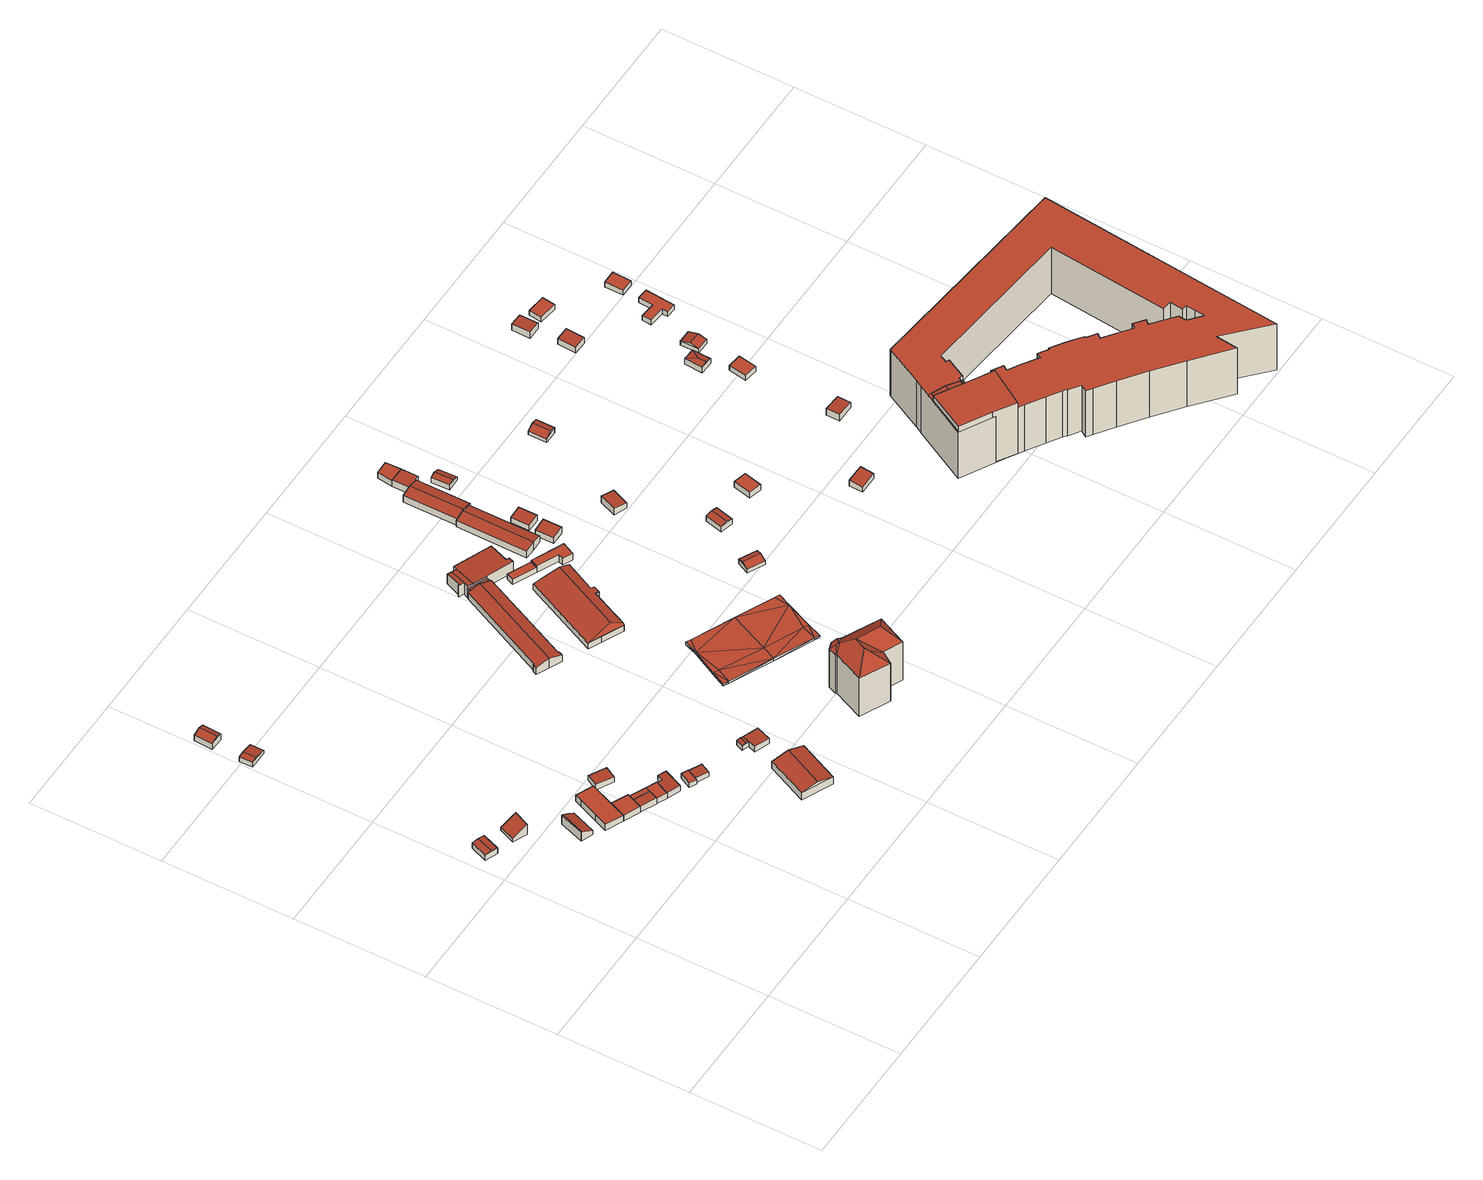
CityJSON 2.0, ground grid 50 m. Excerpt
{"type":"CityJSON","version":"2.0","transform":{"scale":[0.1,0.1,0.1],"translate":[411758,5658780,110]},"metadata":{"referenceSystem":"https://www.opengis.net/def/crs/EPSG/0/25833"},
"CityObjects":{
"building1":{"type":"Building","attributes":{"Dachtyp_tdc":"tdcGableRoof","Gemeindeschluessel":14612000,"Dachneigung":11.13,"QualitaetDacherkennung":81,"Geometrietyp2DReferenz":"3000","measuredHeight":2.91,"function":"31001_9998","roofType":"3100"},"geometry":[{"type":"Solid","lod":"2","boundaries":[[[[0,1,2,3]],[[1,4,5,2]],[[4,6,7,5]],[[6,0,3,7]],[[4,1,8]],[[0,6,9]],[[1,0,9,8]],[[6,4,8,9]],[[3,2,5,7]]]],"semantics":{"surfaces":[{"type":"WallSurface"},{"type":"RoofSurface"},{"type":"GroundSurface"}],"values":[[0,0,0,0,0,0,1,1,2]]}}]},
"building2":{"type":"Building","attributes":{"Dachtyp_tdc":"tdcPolyFlatRoof","Gemeindeschluessel":14612000,"Dachneigung":29.81,"QualitaetDacherkennung":40,"Geometrietyp2DReferenz":"3000","measuredHeight":4.75,"function":"31001_9998","roofType":"2100"},"geometry":[{"type":"Solid","lod":"2","boundaries":[[[[10,11,12,13]],[[11,14,15,12]],[[14,16,17,15]],[[16,10,13,17]],[[16,14,11,10]],[[13,12,15,17]]]],"semantics":{"surfaces":[{"type":"WallSurface"},{"type":"RoofSurface"},{"type":"GroundSurface"}],"values":[[0,0,0,0,1,2]]}}]},
"building3":{"type":"Building","attributes":{"Dachtyp_tdc":"tdcGableRoof","Gemeindeschluessel":14612000,"Dachneigung":26.58,"QualitaetDacherkennung":16,"Geometrietyp2DReferenz":"3000","measuredHeight":4.25,"function":"31001_9998","roofType":"3100"},"geometry":[{"type":"Solid","lod":"2","boundaries":[[[[18,19,20,21]],[[19,22,23,20]],[[22,24,25,23]],[[24,26,27,25]],[[26,28,29,27]],[[28,30,31,29]],[[30,18,21,31]],[[26,24,22,19]],[[19,18,30,28,26]],[[21,20,23,25,27,29,31]]]],"semantics":{"surfaces":[{"type":"WallSurface"},{"type":"RoofSurface"},{"type":"GroundSurface"}],"values":[[0,0,0,0,0,0,0,1,1,2]]}}]},
"building4":{"type":"Building","attributes":{"Dachtyp_tdc":"tdcGableRoof","Gemeindeschluessel":14612000,"Dachneigung":11.7,"QualitaetDacherkennung":72,"Geometrietyp2DReferenz":"3000","measuredHeight":2.68,"function":"31001_9998","roofType":"3100"},"geometry":[{"type":"Solid","lod":"2","boundaries":[[[[32,33,34,35]],[[33,36,37,34]],[[36,38,39,37]],[[38,32,35,39]],[[36,33,40]],[[32,38,41]],[[33,32,41,40]],[[38,36,40,41]],[[35,34,37,39]]]],"semantics":{"surfaces":[{"type":"WallSurface"},{"type":"RoofSurface"},{"type":"GroundSurface"}],"values":[[0,0,0,0,0,0,1,1,2]]}}]},
"building5":{"type":"Building","attributes":{"Dachtyp_tdc":"tdcGableRoof","Gemeindeschluessel":14612000,"Dachneigung":21.72,"QualitaetDacherkennung":87,"Geometrietyp2DReferenz":"3000","measuredHeight":3.6,"function":"31001_9998","roofType":"3100"},"geometry":[{"type":"Solid","lod":"2","boundaries":[[[[42,43,44,45]],[[43,46,47,44]],[[46,48,49,47]],[[48,42,45,49]],[[46,43,50]],[[42,48,51]],[[43,42,51,50]],[[48,46,50,51]],[[45,44,47,49]]]],"semantics":{"surfaces":[{"type":"WallSurface"},{"type":"RoofSurface"},{"type":"GroundSurface"}],"values":[[0,0,0,0,0,0,1,1,2]]}}]},
"building6":{"type":"Building","attributes":{"Dachtyp_tdc":"tdcPolyFlatRoof","Gemeindeschluessel":14612000,"Dachneigung":0,"QualitaetDacherkennung":56,"Geometrietyp2DReferenz":"3000","measuredHeight":2.7,"function":"31001_9998","roofType":"1000"},"geometry":[{"type":"Solid","lod":"2","boundaries":[[[[52,53,54,55]],[[53,56,57,54]],[[56,58,59,57]],[[58,60,61,59]],[[60,62,63,61]],[[62,64,65,63]],[[64,52,55,65]],[[64,62,60,58,56,53,52]],[[55,54,57,59,61,63,65]]]],"semantics":{"surfaces":[{"type":"WallSurface"},{"type":"RoofSurface"},{"type":"GroundSurface"}],"values":[[0,0,0,0,0,0,0,1,2]]}}]},
"building7":{"type":"Building","attributes":{"Dachtyp_tdc":"tdcPolyFlatRoof","Gemeindeschluessel":14612000,"Dachneigung":0,"QualitaetDacherkennung":79,"Geometrietyp2DReferenz":"3000","measuredHeight":2.67,"function":"31001_9998","roofType":"1000"},"geometry":[{"type":"Solid","lod":"2","boundaries":[[[[66,67,68,69]],[[67,70,71,68]],[[70,72,73,71]],[[72,74,75,73]],[[74,76,77,75]],[[76,66,69,77]],[[76,74,72,70,67,66]],[[69,68,71,73,75,77]]]],"semantics":{"surfaces":[{"type":"WallSurface"},{"type":"RoofSurface"},{"type":"GroundSurface"}],"values":[[0,0,0,0,0,0,1,2]]}}]},
"building8":{"type":"Building","attributes":{"Dachtyp_tdc":"tdcPolyFlatRoof","Gemeindeschluessel":14612000,"Dachneigung":3.17,"QualitaetDacherkennung":75,"Geometrietyp2DReferenz":"3000","measuredHeight":2.69,"function":"31001_9998","roofType":"2100"},"geometry":[{"type":"Solid","lod":"2","boundaries":[[[[78,79,80,81]],[[79,82,83,80]],[[82,84,85,83]],[[84,78,81,85]],[[84,82,79,78]],[[81,80,83,85]]]],"semantics":{"surfaces":[{"type":"WallSurface"},{"type":"RoofSurface"},{"type":"GroundSurface"}],"values":[[0,0,0,0,1,2]]}}]},
"building9":{"type":"Building","attributes":{"Dachtyp_tdc":"tdcPolyFlatRoof","Gemeindeschluessel":14612000,"Dachneigung":0,"QualitaetDacherkennung":67,"Geometrietyp2DReferenz":"3000","measuredHeight":2.36,"function":"31001_9998","roofType":"1000"},"geometry":[{"type":"Solid","lod":"2","boundaries":[[[[79,86,87,88]],[[86,89,90,87]],[[89,82,91,90]],[[82,79,88,91]],[[82,89,86,79]],[[88,87,90,91]]]],"semantics":{"surfaces":[{"type":"WallSurface"},{"type":"RoofSurface"},{"type":"GroundSurface"}],"values":[[0,0,0,0,1,2]]}}]},
"building10":{"type":"Building","attributes":{"Dachtyp_tdc":"tdcPolyFlatRoof","Gemeindeschluessel":14612000,"Dachneigung":0,"QualitaetDacherkennung":81,"Geometrietyp2DReferenz":"3000","measuredHeight":2.53,"function":"31001_9998","roofType":"1000"},"geometry":[{"type":"Solid","lod":"2","boundaries":[[[[92,93,91,94]],[[93,95,90,91]],[[95,96,97,90]],[[96,98,99,97]],[[98,92,94,99]],[[98,96,95,93,92]],[[94,91,90,97,99]]]],"semantics":{"surfaces":[{"type":"WallSurface"},{"type":"RoofSurface"},{"type":"GroundSurface"}],"values":[[0,0,0,0,0,1,2]]}}]},
"building11":{"type":"Building","attributes":{"Dachtyp_tdc":"tdcPolyFlatRoof","Gemeindeschluessel":14612000,"Dachneigung":3.41,"QualitaetDacherkennung":70,"Geometrietyp2DReferenz":"3000","measuredHeight":2.42,"function":"31001_9998","roofType":"2100"},"geometry":[{"type":"Solid","lod":"2","boundaries":[[[[100,101,102,103]],[[101,104,105,102]],[[104,106,107,105]],[[106,100,103,107]],[[106,104,101,100]],[[103,102,105,107]]]],"semantics":{"surfaces":[{"type":"WallSurface"},{"type":"RoofSurface"},{"type":"GroundSurface"}],"values":[[0,0,0,0,1,2]]}}]},
"building12":{"type":"Building","attributes":{"Dachtyp_tdc":"tdcPolyFlatRoof","Gemeindeschluessel":14612000,"Dachneigung":2.94,"QualitaetDacherkennung":78,"Geometrietyp2DReferenz":"3000","measuredHeight":2.57,"function":"31001_9998","roofType":"2100"},"geometry":[{"type":"Solid","lod":"2","boundaries":[[[[108,109,97,99]],[[109,110,111,97]],[[110,112,113,111]],[[112,114,115,113]],[[114,116,117,115]],[[116,108,99,117]],[[116,114,112,110,109,108]],[[99,97,111,113,115,117]]]],"semantics":{"surfaces":[{"type":"WallSurface"},{"type":"RoofSurface"},{"type":"GroundSurface"}],"values":[[0,0,0,0,0,0,1,2]]}}]},
"building13":{"type":"Building","attributes":{"Dachtyp_tdc":"tdcPolyFlatRoof","Gemeindeschluessel":14612000,"Dachneigung":0,"QualitaetDacherkennung":76,"Geometrietyp2DReferenz":"3000","measuredHeight":2.1,"function":"31001_9998","roofType":"1000"},"geometry":[{"type":"Solid","lod":"2","boundaries":[[[[118,119,120,121]],[[119,122,123,120]],[[122,124,125,123]],[[124,126,127,125]],[[126,118,121,127]],[[126,124,122,119,118]],[[121,120,123,125,127]]]],"semantics":{"surfaces":[{"type":"WallSurface"},{"type":"RoofSurface"},{"type":"GroundSurface"}],"values":[[0,0,0,0,0,1,2]]}}]},
"building14":{"type":"Building","attributes":{"Dachtyp_tdc":"tdcPolyFlatRoof","Gemeindeschluessel":14612000,"Dachneigung":2.93,"QualitaetDacherkennung":60,"Geometrietyp2DReferenz":"3000","measuredHeight":2.13,"function":"31001_9998","roofType":"2100"},"geometry":[{"type":"Solid","lod":"2","boundaries":[[[[128,129,130,131]],[[129,132,133,130]],[[132,134,135,133]],[[134,128,131,135]],[[134,132,129,128]],[[131,130,133,135]]]],"semantics":{"surfaces":[{"type":"WallSurface"},{"type":"RoofSurface"},{"type":"GroundSurface"}],"values":[[0,0,0,0,1,2]]}}]},
"building15":{"type":"Building","attributes":{"Dachtyp_tdc":"tdcGableRoof","Gemeindeschluessel":14612000,"Dachneigung":13.96,"QualitaetDacherkennung":91,"Geometrietyp2DReferenz":"3000","measuredHeight":4.85,"function":"31001_9998","roofType":"3100"},"geometry":[{"type":"Solid","lod":"2","boundaries":[[[[136,137,138,139]],[[137,140,141,138]],[[140,142,143,141]],[[142,136,139,143]],[[140,137,144]],[[136,142,145]],[[137,136,145,144]],[[142,140,144,145]],[[139,138,141,143]]]],"semantics":{"surfaces":[{"type":"WallSurface"},{"type":"RoofSurface"},{"type":"GroundSurface"}],"values":[[0,0,0,0,0,0,1,1,2]]}}]},
"building16":{"type":"Building","attributes":{"Dachtyp_tdc":"tdcGableRoof","Gemeindeschluessel":14612000,"Dachneigung":12.54,"QualitaetDacherkennung":70,"Geometrietyp2DReferenz":"3000","measuredHeight":2.41,"function":"31001_9998","roofType":"3100"},"geometry":[{"type":"Solid","lod":"2","boundaries":[[[[146,147,148,149]],[[147,150,151,148]],[[146,152,153]],[[150,147,154]],[[152,150,154,153]],[[147,146,153,154]],[[151,155,149,148]],[[150,152,155,151]],[[152,146,149,155]]]],"semantics":{"surfaces":[{"type":"WallSurface"},{"type":"RoofSurface"},{"type":"GroundSurface"}],"values":[[0,0,0,0,1,1,2,0,0]]}}]},
"building17":{"type":"Building","attributes":{"Dachtyp_tdc":"tdcPolyFlatRoof","Gemeindeschluessel":14612000,"Dachneigung":2.6,"QualitaetDacherkennung":79,"Geometrietyp2DReferenz":"3000","measuredHeight":2.58,"function":"31001_9998","roofType":"2100"},"geometry":[{"type":"Solid","lod":"2","boundaries":[[[[156,157,158,159]],[[157,160,161,158]],[[160,162,163,161]],[[162,164,165,163]],[[164,156,159,165]],[[164,162,160,157,156]],[[159,158,161,163,165]]]],"semantics":{"surfaces":[{"type":"WallSurface"},{"type":"RoofSurface"},{"type":"GroundSurface"}],"values":[[0,0,0,0,0,1,2]]}}]},
"building18":{"type":"Building","attributes":{"Dachtyp_tdc":"tdcGableRoof","Gemeindeschluessel":14612000,"Dachneigung":16.74,"QualitaetDacherkennung":92,"Geometrietyp2DReferenz":"3000","measuredHeight":4.66,"function":"31001_9998","roofType":"3100"},"geometry":[{"type":"Solid","lod":"2","boundaries":[[[[166,167,168,169,170,171,172,173,174,175,176,177]],[[178,179,180,181,182,183,184]],[[181,180,167,166]],[[180,179,168,167]],[[179,178,169,168]],[[178,185,170,169]],[[185,186,171,170]],[[186,187,172,171]],[[187,188,173,172]],[[188,189,174,173]],[[189,184,175,174]],[[184,183,176,175]],[[183,182,177,176]],[[182,181,166,177]],[[184,189,188,187,186,185,178]]]],"semantics":{"surfaces":[{"type":"GroundSurface"},{"type":"RoofSurface"},{"type":"WallSurface"}],"values":[[0,1,2,2,2,2,2,2,2,2,2,2,2,2,1]]}}]},
"building19":{"type":"Building","attributes":{"Dachtyp_tdc":"tdcFreeFormRoof","Gemeindeschluessel":14612000,"Dachneigung":36.07,"QualitaetDacherkennung":11,"Geometrietyp2DReferenz":"3000","measuredHeight":22.89,"function":"31001_9998","roofType":"5000"},"geometry":[{"type":"Solid","lod":"2","boundaries":[[[[190,191,192,193]],[[191,194,195,192]],[[194,196,197,195]],[[196,198,199,197]],[[198,200,201,199]],[[200,202,203,201]],[[202,204,205,203]],[[204,206,207,205]],[[206,208,209,207]],[[208,210,211,209]],[[210,212,213,211]],[[212,190,193,213]],[[214,212,210]],[[215,216,217,214,210,208]],[[218,215,208,206]],[[218,206,204]],[[219,220,216,215,218,204,202]],[[221,222,219,202,200]],[[221,200,198]],[[223,222,221,198,196]],[[223,196,194]],[[220,219,222,223,194,191]],[[217,216,220,191,190]],[[214,217,190,212]],[[193,192,195,197,199,201,203,205,207,209,211,213]]]],"semantics":{"surfaces":[{"type":"WallSurface"},{"type":"RoofSurface"},{"type":"GroundSurface"}],"values":[[0,0,0,0,0,0,0,0,0,0,0,0,1,1,1,1,1,1,1,1,1,1,1,1,2]]}}]},
"building20":{"type":"Building","attributes":{"Stand_DGM":"2016","Stand_Basis-DLM":"2021","Gemeindeschluessel":"14612000","ObjektHoehe":1,"Stand_Laserscan":"2016","BodenHoehe":113.02,"Stand_3D-Stadtmodell":"2023","Geometrietyp2DReferenz":3000,"AbsoluteHoehe":114.02,"measuredHeight":1,"function":"53001_1800","roofType":"9999"},"geometry":[{"type":"MultiSurface","lod":"2","boundaries":[[[224,225,226]],[[227,228,225]],[[225,224,229]],[[225,229,230]],[[225,230,227]],[[231,232,233]],[[229,234,231]],[[229,231,230]],[[230,231,233]],[[234,235,231]],[[236,237,226]],[[226,237,224]],[[237,238,224]],[[224,238,229]],[[238,239,234]],[[238,234,229]],[[239,240,235]],[[239,235,234]],[[230,241,242]],[[233,232,243]],[[233,243,241]],[[232,231,244]],[[232,244,243]],[[231,235,245]],[[231,245,244]],[[235,240,246]],[[235,246,245]],[[240,239,247]],[[240,247,246]],[[239,238,248]],[[239,248,247]],[[238,237,249]],[[238,249,248]],[[237,236,250]],[[237,250,249]],[[236,226,251]],[[236,251,250]],[[225,228,252]],[[226,225,253]],[[226,253,251]],[[225,252,253]],[[228,227,254]],[[228,254,252]],[[227,230,242]],[[227,242,254]],[[230,233,241]],[[251,253,255]],[[253,252,254]],[[256,255,253]],[[242,256,253]],[[254,242,253]],[[241,243,244]],[[244,257,256]],[[242,244,256]],[[241,244,242]],[[244,245,257]],[[251,249,250]],[[255,249,251]],[[255,248,249]],[[256,248,255]],[[257,247,248]],[[256,257,248]],[[245,246,247]],[[257,245,247]]],"semantics":{"surfaces":[{"type":"RoofSurface"},{"type":"WallSurface"},{"type":"GroundSurface"}],"values":[0,0,0,0,0,0,0,0,0,0,0,0,0,0,0,0,0,0,1,1,1,1,1,1,1,1,1,1,1,1,1,1,1,1,1,1,1,1,1,1,1,1,1,1,1,1,2,2,2,2,2,2,2,2,2,2,2,2,2,2,2,2,2,2]}}]},
"building21":{"type":"Building","attributes":{"Dachtyp_tdc":"tdcFreeFormRoof","Gemeindeschluessel":14612000,"Dachneigung":10.23,"QualitaetDacherkennung":74,"Geometrietyp2DReferenz":"3000","measuredHeight":4.58,"function":"31001_9998","roofType":"5000"},"geometry":[{"type":"Solid","lod":"2","boundaries":[[[[258,259,260,261]],[[259,262,263,260]],[[262,264,265,263]],[[264,266,267,265]],[[266,268,269,267]],[[268,270,271,269]],[[270,272,273,271]],[[272,274,275,273]],[[274,276,277,275]],[[276,278,279,277]],[[278,280,281,279]],[[280,258,261,281]],[[282,283,259,284,285]],[[286,287,283,282,288,289,290,291,292,293]],[[287,294,262,259,283]],[[262,294,264]],[[264,294,287,286,266]],[[266,286,293,268]],[[268,293,292,270]],[[270,292,291,272]],[[272,291,290,274]],[[276,289,288,278]],[[274,290,289,276]],[[278,288,282,285,280]],[[280,285,284,258]],[[258,284,259]],[[261,260,263,265,267,269,271,273,275,277,279,281]]]],"semantics":{"surfaces":[{"type":"WallSurface"},{"type":"RoofSurface"},{"type":"GroundSurface"}],"values":[[0,0,0,0,0,0,0,0,0,0,0,0,1,1,1,0,0,0,0,0,0,0,0,0,0,0,2]]}}]},
"building22":{"type":"Building","attributes":{"Gemeindeschluessel":14612000,"Geometrietyp2DReferenz":"3000","function":"31001_9998","roofType":"9999"},"children":["building22-1","building22-2","building22-3","building22-4"]},
"building22-1":{"type":"BuildingPart","attributes":{"Dachtyp_tdc":"tdcPolyFlatRoof","Dachneigung":5.22,"QualitaetDacherkennung":64,"Geometrietyp2DReferenz":"3000","measuredHeight":5.24,"roofType":"2100"},"parents":["building22"],"geometry":[{"type":"MultiSurface","lod":"2","boundaries":[[[295,296,297,298]],[[296,299,300,297]],[[299,301,302,300]],[[301,303,304,302]],[[303,305,306,304]],[[305,303,301,299,296,295,307]],[[298,297,300,302,304,306]]],"semantics":{"surfaces":[{"type":"WallSurface"},{"type":"RoofSurface"},{"type":"GroundSurface"}],"values":[0,0,0,0,0,1,2]}}]},
"building22-2":{"type":"BuildingPart","attributes":{"Dachtyp_tdc":"tdcPolyFlatRoof","Dachneigung":5.36,"QualitaetDacherkennung":61,"Geometrietyp2DReferenz":"3000","measuredHeight":5.42,"roofType":"2100"},"parents":["building22"],"geometry":[{"type":"MultiSurface","lod":"2","boundaries":[[[308,295,298,309,310]],[[305,311,312,306]],[[305,307,295,308,313,314,311]],[[312,315,309,298,306]]],"semantics":{"surfaces":[{"type":"WallSurface"},{"type":"RoofSurface"},{"type":"GroundSurface"}],"values":[0,0,1,2]}}]},
"building22-3":{"type":"BuildingPart","attributes":{"Dachtyp_tdc":"tdcPolyFlatRoof","Dachneigung":3.71,"QualitaetDacherkennung":67,"Geometrietyp2DReferenz":"3000","measuredHeight":5.21,"roofType":"2100"},"parents":["building22"],"geometry":[{"type":"MultiSurface","lod":"2","boundaries":[[[316,317,318,312,311]],[[317,319,320,318]],[[319,321,322,320]],[[321,323,324,322]],[[323,325,326,324]],[[325,327,328,329,326]],[[330,327,325,323,321,319,317,316,314]],[[312,318,320,322,324,326,329,315]]],"semantics":{"surfaces":[{"type":"WallSurface"},{"type":"RoofSurface"},{"type":"GroundSurface"}],"values":[0,0,0,0,0,0,1,2]}}]},
"building22-4":{"type":"BuildingPart","attributes":{"Dachtyp_tdc":"tdcPolyFlatRoof","Dachneigung":4.84,"QualitaetDacherkennung":53,"Geometrietyp2DReferenz":"3000","measuredHeight":4,"roofType":"2100"},"parents":["building22"],"geometry":[{"type":"MultiSurface","lod":"2","boundaries":[[[328,331,332,329]],[[331,333,334,332]],[[333,310,309,334]],[[310,333,331,328,335]],[[329,332,334,309,315]]],"semantics":{"surfaces":[{"type":"WallSurface"},{"type":"RoofSurface"},{"type":"GroundSurface"}],"values":[0,0,0,1,2]}}]},
"building23":{"type":"Building","attributes":{"Dachtyp_tdc":"tdcPolyFlatRoof","Gemeindeschluessel":14612000,"Dachneigung":0,"QualitaetDacherkennung":80,"Geometrietyp2DReferenz":"3000","measuredHeight":2.36,"function":"31001_9998","roofType":"1000"},"geometry":[{"type":"Solid","lod":"2","boundaries":[[[[336,337,338,339]],[[337,340,341,338]],[[340,342,343,341]],[[342,336,339,343]],[[342,340,337,336]],[[339,338,341,343]]]],"semantics":{"surfaces":[{"type":"WallSurface"},{"type":"RoofSurface"},{"type":"GroundSurface"}],"values":[[0,0,0,0,1,2]]}}]},
"building24":{"type":"Building","attributes":{"Dachtyp_tdc":"tdcPolyFlatRoof","Gemeindeschluessel":14612000,"Dachneigung":0,"QualitaetDacherkennung":56,"Geometrietyp2DReferenz":"3000","measuredHeight":3.06,"function":"31001_9998","roofType":"1000"},"geometry":[{"type":"Solid","lod":"2","boundaries":[[[[344,345,341,343]],[[345,346,347,341]],[[346,348,349,347]],[[348,350,351,349]],[[350,352,353,351]],[[352,344,343,353]],[[352,350,348,346,345,344]],[[343,341,347,349,351,353]]]],"semantics":{"surfaces":[{"type":"WallSurface"},{"type":"RoofSurface"},{"type":"GroundSurface"}],"values":[[0,0,0,0,0,0,1,2]]}}]},
"building25":{"type":"Building","attributes":{"Dachtyp_tdc":"tdcGableRoof","Gemeindeschluessel":14612000,"Dachneigung":11.29,"QualitaetDacherkennung":97,"Geometrietyp2DReferenz":"3000","measuredHeight":3.83,"function":"31001_9998","roofType":"3100"},"geometry":[{"type":"Solid","lod":"2","boundaries":[[[[354,355,356,357]],[[355,358,359,356]],[[358,360,361,359]],[[360,362,363,361]],[[362,364,365,363]],[[364,366,367,365]],[[366,354,357,367]],[[362,360,358,355]],[[355,354,366,364,362]],[[357,356,359,361,363,365,367]]]],"semantics":{"surfaces":[{"type":"WallSurface"},{"type":"RoofSurface"},{"type":"GroundSurface"}],"values":[[0,0,0,0,0,0,0,1,1,2]]}}]},
"building26":{"type":"Building","attributes":{"Dachtyp_tdc":"tdcPolyFlatRoof","Gemeindeschluessel":14612000,"Dachneigung":5.13,"QualitaetDacherkennung":86,"Geometrietyp2DReferenz":"3000","measuredHeight":3.06,"function":"31001_9998","roofType":"2100"},"geometry":[{"type":"Solid","lod":"2","boundaries":[[[[368,369,370,371]],[[369,372,373,370]],[[372,374,375,373]],[[374,368,371,375]],[[374,372,369,368]],[[371,370,373,375]]]],"semantics":{"surfaces":[{"type":"WallSurface"},{"type":"RoofSurface"},{"type":"GroundSurface"}],"values":[[0,0,0,0,1,2]]}}]},
"building27":{"type":"Building","attributes":{"Dachtyp_tdc":"tdcFreeFormRoof","Gemeindeschluessel":14612000,"Dachneigung":10.23,"QualitaetDacherkennung":96,"Geometrietyp2DReferenz":"3000","measuredHeight":3.83,"function":"31001_9998","roofType":"5000"},"geometry":[{"type":"Solid","lod":"2","boundaries":[[[[354,376,377,357]],[[376,378,379,377]],[[378,380,381,379]],[[380,382,383,381]],[[382,384,359,383]],[[384,354,357,359]],[[385,376,354,386]],[[382,380,387,385,386,388]],[[382,388,384]],[[384,388,386,354]],[[378,387,380]],[[376,385,387,378]],[[357,377,379,381,383,359]]]],"semantics":{"surfaces":[{"type":"WallSurface"},{"type":"RoofSurface"},{"type":"GroundSurface"}],"values":[[0,0,0,0,0,0,1,1,0,0,0,0,2]]}}]},
"building28":{"type":"Building","attributes":{"Dachtyp_tdc":"tdcGableRoof","Gemeindeschluessel":14612000,"Dachneigung":21.29,"QualitaetDacherkennung":76,"Geometrietyp2DReferenz":"3000","measuredHeight":2.67,"function":"31001_9998","roofType":"3100"},"geometry":[{"type":"Solid","lod":"2","boundaries":[[[[389,390,391,392]],[[390,393,394,391]],[[393,395,396,394]],[[395,389,392,396]],[[393,390,397]],[[389,395,398]],[[390,389,398,397]],[[395,393,397,398]],[[392,391,394,396]]]],"semantics":{"surfaces":[{"type":"WallSurface"},{"type":"RoofSurface"},{"type":"GroundSurface"}],"values":[[0,0,0,0,0,0,1,1,2]]}}]},
"building29":{"type":"Building","attributes":{"Dachtyp_tdc":"tdcPolyFlatRoof","Gemeindeschluessel":14612000,"Dachneigung":3.84,"QualitaetDacherkennung":78,"Geometrietyp2DReferenz":"3000","measuredHeight":2.67,"function":"31001_9998","roofType":"2100"},"geometry":[{"type":"Solid","lod":"2","boundaries":[[[[399,400,401,402]],[[400,403,404,401]],[[403,405,406,404]],[[405,399,402,406]],[[405,403,400,399]],[[402,401,404,406]]]],"semantics":{"surfaces":[{"type":"WallSurface"},{"type":"RoofSurface"},{"type":"GroundSurface"}],"values":[[0,0,0,0,1,2]]}}]},
"building30":{"type":"Building","attributes":{"Dachtyp_tdc":"tdcPolyFlatRoof","Gemeindeschluessel":14612000,"Dachneigung":4.39,"QualitaetDacherkennung":86,"Geometrietyp2DReferenz":"3000","measuredHeight":3.1,"function":"31001_9998","roofType":"2100"},"geometry":[{"type":"Solid","lod":"2","boundaries":[[[[407,408,409,410]],[[408,411,412,409]],[[411,413,414,412]],[[413,415,416,414]],[[415,417,418,416]],[[417,407,410,418]],[[417,415,413,411,408,407]],[[410,409,412,414,416,418]]]],"semantics":{"surfaces":[{"type":"WallSurface"},{"type":"RoofSurface"},{"type":"GroundSurface"}],"values":[[0,0,0,0,0,0,1,2]]}}]},
"building31":{"type":"Building","attributes":{"Gemeindeschluessel":14612000,"Dachneigung":90,"Dachorientierung":0,"MittlereTraufHoehe":114.45,"QualitaetDacherkennung":100,"ObjektHoehe":2.64,"BodenHoehe":111.81,"Geometrietyp2DReferenz":"3000","AbsoluteHoehe":114.45,"Dachflaeche":33.39,"measuredHeight":2.64,"function":"31001_9998","roofType":"1000","storeysAboveGround":1},"geometry":[{"type":"MultiSurface","lod":"2","boundaries":[[[419,420,421,422]],[[420,423,414,421]],[[423,424,412,414]],[[424,419,422,412]],[[424,423,420,419]],[[422,421,414,412]]],"semantics":{"surfaces":[{"type":"WallSurface"},{"type":"RoofSurface"},{"type":"GroundSurface"}],"values":[0,0,0,0,1,2]}}]},
"building32":{"type":"Building","attributes":{"Dachtyp_tdc":"tdcGableRoof","Gemeindeschluessel":14612000,"Dachneigung":25.69,"QualitaetDacherkennung":72,"Geometrietyp2DReferenz":"3000","measuredHeight":2.81,"function":"31001_9998","roofType":"3100"},"geometry":[{"type":"Solid","lod":"2","boundaries":[[[[425,426,427,428]],[[426,429,430,427]],[[429,431,432,430]],[[431,425,428,432]],[[429,426,433]],[[425,431,434]],[[426,425,434,433]],[[431,429,433,434]],[[428,427,430,432]]]],"semantics":{"surfaces":[{"type":"WallSurface"},{"type":"RoofSurface"},{"type":"GroundSurface"}],"values":[[0,0,0,0,0,0,1,1,2]]}}]},
"building33":{"type":"Building","attributes":{"Dachtyp_tdc":"tdcPolyFlatRoof","Gemeindeschluessel":14612000,"Dachneigung":5.29,"QualitaetDacherkennung":59,"Geometrietyp2DReferenz":"3000","measuredHeight":3,"function":"31001_9998","roofType":"2100"},"geometry":[{"type":"Solid","lod":"2","boundaries":[[[[435,436,437,438]],[[436,439,440,437]],[[439,441,442,440]],[[441,435,438,442]],[[441,439,436,435]],[[438,437,440,442]]]],"semantics":{"surfaces":[{"type":"WallSurface"},{"type":"RoofSurface"},{"type":"GroundSurface"}],"values":[[0,0,0,0,1,2]]}}]},
"building34":{"type":"Building","attributes":{"Dachtyp_tdc":"tdcGableRoof","Gemeindeschluessel":14612000,"Dachneigung":13.57,"QualitaetDacherkennung":83,"Geometrietyp2DReferenz":"3000","measuredHeight":3.06,"function":"31001_9998","roofType":"3100"},"geometry":[{"type":"Solid","lod":"2","boundaries":[[[[443,444,445,446]],[[444,447,448,445]],[[447,449,450,448]],[[449,443,446,450]],[[447,444,451]],[[443,449,452]],[[444,443,452,451]],[[449,447,451,452]],[[446,445,448,450]]]],"semantics":{"surfaces":[{"type":"WallSurface"},{"type":"RoofSurface"},{"type":"GroundSurface"}],"values":[[0,0,0,0,0,0,1,1,2]]}}]},
"building35":{"type":"Building","attributes":{"Dachtyp_tdc":"tdcPolyFlatRoof","Gemeindeschluessel":14612000,"Dachneigung":0,"QualitaetDacherkennung":75,"Geometrietyp2DReferenz":"3000","measuredHeight":2.56,"function":"31001_9998","roofType":"1000"},"geometry":[{"type":"Solid","lod":"2","boundaries":[[[[453,454,455,456]],[[454,457,458,455]],[[457,459,460,458]],[[459,453,456,460]],[[459,457,454,453]],[[456,455,458,460]]]],"semantics":{"surfaces":[{"type":"WallSurface"},{"type":"RoofSurface"},{"type":"GroundSurface"}],"values":[[0,0,0,0,1,2]]}}]},
"building36":{"type":"Building","attributes":{"Dachtyp_tdc":"tdcGableRoof","Gemeindeschluessel":14612000,"Dachneigung":29.98,"QualitaetDacherkennung":64,"Geometrietyp2DReferenz":"3000","measuredHeight":3.09,"function":"31001_9998","roofType":"3100"},"geometry":[{"type":"Solid","lod":"2","boundaries":[[[[461,462,463,464]],[[462,465,466,463]],[[465,467,468,466]],[[467,461,464,468]],[[465,462,469]],[[461,467,470]],[[462,461,470,469]],[[467,465,469,470]],[[464,463,466,468]]]],"semantics":{"surfaces":[{"type":"WallSurface"},{"type":"RoofSurface"},{"type":"GroundSurface"}],"values":[[0,0,0,0,0,0,1,1,2]]}}]},
"building37":{"type":"Building","attributes":{"Dachtyp_tdc":"tdcPolyFlatRoof","Gemeindeschluessel":14612000,"Dachneigung":7.63,"QualitaetDacherkennung":74,"Geometrietyp2DReferenz":"3000","measuredHeight":2.86,"function":"31001_9998","roofType":"2100"},"geometry":[{"type":"Solid","lod":"2","boundaries":[[[[471,472,473,474]],[[472,475,476,473]],[[475,477,478,476]],[[477,471,474,478]],[[477,475,472,471]],[[474,473,476,478]]]],"semantics":{"surfaces":[{"type":"WallSurface"},{"type":"RoofSurface"},{"type":"GroundSurface"}],"values":[[0,0,0,0,1,2]]}}]},
"building38":{"type":"Building","attributes":{"Gemeindeschluessel":14612000,"Dachneigung":90,"Dachorientierung":0,"MittlereTraufHoehe":135.43,"QualitaetDacherkennung":70,"ObjektHoehe":24.16,"BodenHoehe":111.27,"Geometrietyp2DReferenz":"3000","AbsoluteHoehe":135.43,"Dachflaeche":354.29,"measuredHeight":24.16,"function":"31001_9998","roofType":"1000","storeysAboveGround":8},"children":["building38-1"],"geometry":[{"type":"MultiSurface","lod":"2","boundaries":[[[479,480,481,482]],[[479,483,484,485,486,480]],[[481,487,488,489,490,491,482]],[[480,486,492,487,481]],[[485,484,490,489,493]],[[484,483,491,490]],[[483,479,482,491]],[[493,494,492,486,485]],[[488,487,492,494]],[[493,489,488,494]]],"semantics":{"surfaces":[{"type":"WallSurface"},{"type":"RoofSurface"},{"type":"GroundSurface"},{"type":"ClosureSurface","isClosure":"1","QuelleClosure":"LoD2WallSurface"}],"values":[0,1,2,0,0,0,0,0,3,3]}}]},
"building38-1":{"type":"BuildingPart","attributes":{"Dachneigung":82.6,"Dachorientierung":-151.66,"MittlereTraufHoehe":132.96,"QualitaetDacherkennung":73,"BodenHoehe":111.27,"ObjektTeilHoehe":22.25,"Geometrietyp2DReferenz":"3000","AbsoluteHoehe":133.52,"Dachflaeche":46.36,"measuredHeight":22.25,"roofType":"3100","storeysAboveGround":7},"parents":["building38"],"geometry":[{"type":"MultiSurface","lod":"2","boundaries":[[[492,495,496,487]],[[495,497,498,496]],[[497,499,500,498]],[[499,493,489,500]],[[494,493,499,497]],[[497,495,492,494]],[[488,487,496,498,500,489]],[[492,487,488,494]],[[489,493,494,488]]],"semantics":{"surfaces":[{"type":"WallSurface"},{"type":"RoofSurface"},{"type":"GroundSurface"},{"type":"ClosureSurface","isClosure":"1","QuelleClosure":"LoD2WallSurface"}],"values":[0,0,0,0,1,1,2,3,3]}}]},
"building39":{"type":"Building","attributes":{"Dachtyp_tdc":"tdcPolyFlatRoof","Gemeindeschluessel":14612000,"Dachneigung":5.68,"QualitaetDacherkennung":87,"Geometrietyp2DReferenz":"3000","measuredHeight":3.04,"function":"31001_9998","roofType":"2100"},"geometry":[{"type":"Solid","lod":"2","boundaries":[[[[501,502,503,504]],[[502,505,506,503]],[[505,507,508,506]],[[507,501,504,508]],[[507,505,502,501]],[[504,503,506,508]]]],"semantics":{"surfaces":[{"type":"WallSurface"},{"type":"RoofSurface"},{"type":"GroundSurface"}],"values":[[0,0,0,0,1,2]]}}]},
"building40":{"type":"Building","attributes":{"Dachtyp_tdc":"tdcPolyFlatRoof","Gemeindeschluessel":14612000,"Dachneigung":2.97,"QualitaetDacherkennung":80,"Geometrietyp2DReferenz":"3000","measuredHeight":2.87,"function":"31001_9998","roofType":"2100"},"geometry":[{"type":"Solid","lod":"2","boundaries":[[[[509,510,511,512]],[[510,513,514,511]],[[513,515,516,514]],[[515,509,512,516]],[[515,513,510,509]],[[512,511,514,516]]]],"semantics":{"surfaces":[{"type":"WallSurface"},{"type":"RoofSurface"},{"type":"GroundSurface"}],"values":[[0,0,0,0,1,2]]}}]},
"building41":{"type":"Building","attributes":{"Dachtyp_tdc":"tdcHipAndGableRoof","Gemeindeschluessel":14612000,"Dachneigung":15.16,"QualitaetDacherkennung":92,"Geometrietyp2DReferenz":"3000","measuredHeight":3.03,"function":"31001_9998","roofType":"5000"},"geometry":[{"type":"Solid","lod":"2","boundaries":[[[[517,518,519,520]],[[518,521,522,519]],[[521,523,524,522]],[[523,517,520,524]],[[521,518,525]],[[517,523,526]],[[518,517,526,525]],[[523,521,525,526]],[[520,519,522,524]]]],"semantics":{"surfaces":[{"type":"WallSurface"},{"type":"RoofSurface"},{"type":"GroundSurface"}],"values":[[0,0,0,0,1,0,1,1,2]]}}]},
"building42":{"type":"Building","attributes":{"Dachtyp_tdc":"tdcPolyFlatRoof","Gemeindeschluessel":14612000,"Dachneigung":2.98,"QualitaetDacherkennung":68,"Geometrietyp2DReferenz":"3000","measuredHeight":2.52,"function":"31001_9998","roofType":"2100"},"geometry":[{"type":"Solid","lod":"2","boundaries":[[[[527,528,529,530]],[[528,531,532,529]],[[531,533,534,532]],[[533,527,530,534]],[[533,531,528,527]],[[530,529,532,534]]]],"semantics":{"surfaces":[{"type":"WallSurface"},{"type":"RoofSurface"},{"type":"GroundSurface"}],"values":[[0,0,0,0,1,2]]}}]},
"building43":{"type":"Building","attributes":{"Dachtyp_tdc":"tdcPolyFlatRoof","Gemeindeschluessel":14612000,"Dachneigung":3.8,"QualitaetDacherkennung":79,"Geometrietyp2DReferenz":"3000","measuredHeight":3.02,"function":"31001_9998","roofType":"2100"},"geometry":[{"type":"Solid","lod":"2","boundaries":[[[[535,536,537,538]],[[536,539,540,537]],[[539,541,542,540]],[[541,535,538,542]],[[541,539,536,535]],[[538,537,540,542]]]],"semantics":{"surfaces":[{"type":"WallSurface"},{"type":"RoofSurface"},{"type":"GroundSurface"}],"values":[[0,0,0,0,1,2]]}}]},
"building44":{"type":"Building","attributes":{"Dachtyp_tdc":"tdcGableRoof","Gemeindeschluessel":14612000,"Dachneigung":15.32,"QualitaetDacherkennung":95,"Geometrietyp2DReferenz":"3000","measuredHeight":2.88,"function":"31001_9998","roofType":"3100"},"geometry":[{"type":"Solid","lod":"2","boundaries":[[[[543,544,545,546]],[[544,547,548,545]],[[547,549,550,548]],[[549,543,546,550]],[[547,544,551]],[[543,549,552]],[[544,543,552,551]],[[549,547,551,552]],[[546,545,548,550]]]],"semantics":{"surfaces":[{"type":"WallSurface"},{"type":"RoofSurface"},{"type":"GroundSurface"}],"values":[[0,0,0,0,0,0,1,1,2]]}}]},
"building45":{"type":"Building","attributes":{"Dachtyp_tdc":"tdcPolyFlatRoof","Gemeindeschluessel":14612000,"Dachneigung":2.97,"QualitaetDacherkennung":75,"Geometrietyp2DReferenz":"3000","measuredHeight":2.41,"function":"31001_9998","roofType":"2100"},"geometry":[{"type":"Solid","lod":"2","boundaries":[[[[553,554,555,556]],[[554,557,558,555]],[[557,559,560,558]],[[559,553,556,560]],[[559,557,554,553]],[[556,555,558,560]]]],"semantics":{"surfaces":[{"type":"WallSurface"},{"type":"RoofSurface"},{"type":"GroundSurface"}],"values":[[0,0,0,0,1,2]]}}]},
"building46":{"type":"Building","attributes":{"Dachtyp_tdc":"tdcPolyFlatRoof","Gemeindeschluessel":14612000,"Dachneigung":0,"QualitaetDacherkennung":25,"Geometrietyp2DReferenz":"3000","measuredHeight":21.9,"function":"31001_9998","roofType":"1000"},"geometry":[{"type":"Solid","lod":"2","boundaries":[[[[561,562,563,564]],[[562,565,566,563]],[[565,567,568,566]],[[567,569,570,568]],[[571,572,573,574]],[[572,575,576,573]],[[575,577,578,576]],[[577,579,580,578]],[[579,581,582,580]],[[581,583,584,582]],[[583,585,586,584]],[[585,587,588,586]],[[587,589,590,588]],[[589,591,592,590]],[[591,593,594,592]],[[593,595,596,594]],[[595,597,598,596]],[[597,599,600,598]],[[599,601,602,600]],[[601,603,604,602]],[[603,605,606,604]],[[605,607,608,606]],[[607,609,610,608]],[[609,611,612,610]],[[611,613,614,612]],[[613,615,616,614]],[[615,617,618,616]],[[617,619,620,618]],[[619,621,622,620]],[[621,623,624,622]],[[623,625,626,624]],[[625,627,628,626]],[[627,629,630,628]],[[629,631,632,630]],[[631,633,634,632]],[[633,635,636,634]],[[635,637,638,636]],[[637,639,640,638]],[[639,641,642,640]],[[641,571,574,642]],[[569,643,644,570]],[[643,645,646,644]],[[645,647,648,646]],[[647,649,650,648]],[[649,651,652,650]],[[651,653,654,652]],[[653,655,656,654]],[[655,657,658,656]],[[657,659,660,658]],[[659,661,662,660]],[[661,663,664,662]],[[663,665,666,664]],[[665,667,668,666]],[[667,669,670,668]],[[669,671,672,670]],[[671,673,674,672]],[[673,561,564,674]],[[673,671,669,667,665,663,661,659,657,655,653,651,649,647,645,643,569,567,565,562,561],[571,641,639,637,635,633,631,629,627,625,623,621,619,617,615,613,611,609,607,605,603,601,599,597,595,593,591,589,587,585,583,581,579,577,575,572]],[[564,563,566,568,570,644,646,648,650,652,654,656,658,660,662,664,666,668,670,672,674],[574,573,576,578,580,582,584,586,588,590,592,594,596,598,600,602,604,606,608,610,612,614,616,618,620,622,624,626,628,630,632,634,636,638,640,642]]]],"semantics":{"surfaces":[{"type":"WallSurface"},{"type":"RoofSurface"},{"type":"GroundSurface"}],"values":[[0,0,0,0,0,0,0,0,0,0,0,0,0,0,0,0,0,0,0,0,0,0,0,0,0,0,0,0,0,0,0,0,0,0,0,0,0,0,0,0,0,0,0,0,0,0,0,0,0,0,0,0,0,0,0,0,0,1,2]]}}]},
"building47":{"type":"Building","attributes":{"Dachtyp_tdc":"tdcPolyFlatRoof","Gemeindeschluessel":14612000,"Dachneigung":0,"QualitaetDacherkennung":70,"Geometrietyp2DReferenz":"3000","measuredHeight":2.28,"function":"31001_9998","roofType":"1000"},"geometry":[{"type":"Solid","lod":"2","boundaries":[[[[675,676,677,678]],[[676,679,680,677]],[[679,681,682,680]],[[681,683,684,682]],[[683,685,686,684]],[[685,687,688,686]],[[687,689,690,688]],[[689,675,678,690]],[[689,687,685,683,681,679,676,675]],[[678,677,680,682,684,686,688,690]]]],"semantics":{"surfaces":[{"type":"WallSurface"},{"type":"RoofSurface"},{"type":"GroundSurface"}],"values":[[0,0,0,0,0,0,0,0,1,2]]}}]},
"building48":{"type":"Building","attributes":{"Dachtyp_tdc":"tdcPolyFlatRoof","Gemeindeschluessel":14612000,"Dachneigung":3.1,"QualitaetDacherkennung":79,"Geometrietyp2DReferenz":"3000","measuredHeight":2.49,"function":"31001_9998","roofType":"2100"},"geometry":[{"type":"Solid","lod":"2","boundaries":[[[[691,692,693,694]],[[692,695,696,693]],[[695,697,698,696]],[[697,691,694,698]],[[697,695,692,691]],[[694,693,696,698]]]],"semantics":{"surfaces":[{"type":"WallSurface"},{"type":"RoofSurface"},{"type":"GroundSurface"}],"values":[[0,0,0,0,1,2]]}}]}
},
"vertices":[
[117,1147,30],[92,1081,30],[92,1081,5],[117,1147,5],[45,1099,29],[45,1099,5],[70,1164,29],[70,1164,5],[69,1090,34],[94,1155,34],
[212,1041,54],[159,1064,21],[159,1064,7],[212,1041,7],[184,1124,20],[184,1124,7],[238,1099,54],[238,1099,7],
[317,855,32],[274,871,55],[274,871,13],[317,855,13],[271,872,54],[271,872,13],[305,965,54],[305,965,13],[309,964,55],[309,964,13],[330,956,44],[330,956,13],[352,948,32],[352,948,13],
[5,1956,35],[4,2006,35],[4,2006,13],[5,1956,13],[74,2006,29],[74,2006,13],[75,1956,29],[75,1956,13],[26,2006,39],[27,1956,39],
[5,2110,38],[9,2180,38],[9,2180,13],[5,2110,13],[59,2177,42],[59,2177,13],[55,2107,42],[55,2107,13],[38,2178,49],[34,2108,49],
[444,862,40],[418,799,40],[418,799,13],[444,862,13],[353,829,40],[353,829,13],[373,878,40],[373,878,13],[404,951,40],[404,951,13],[416,979,40],[416,979,13],[481,951,40],[481,951,13],
[479,772,41],[418,799,41],[418,799,14],[479,772,14],[444,862,41],[444,862,14],[505,833,41],[505,833,14],[503,828,41],[503,828,14],[495,809,41],[495,809,14],
[479,772,42],[495,809,40],[495,809,15],[479,772,15],[555,781,40],[555,781,15],[538,745,42],[538,745,15],
[503,828,40],[503,828,16],[495,809,16],[563,799,40],[563,799,16],[555,781,16],
[538,745,41],[555,781,41],[538,745,16],[563,799,41],[600,782,41],[600,782,16],[575,728,41],[575,728,16],
[575,957,36],[551,913,39],[551,913,15],[575,957,15],[490,947,39],[490,947,15],[514,991,36],[514,991,15],
[575,728,42],[600,782,39],[619,773,39],[619,773,16],[630,797,37],[630,797,16],[660,783,37],[660,783,16],[626,709,42],[626,709,16],
[676,677,40],[651,689,40],[651,689,19],[676,677,19],[674,734,40],[674,734,19],[699,722,40],[699,722,19],[679,682,40],[679,682,19],
[745,698,39],[725,660,42],[725,660,20],[745,698,20],[679,682,42],[679,682,20],[699,722,39],[699,722,20],
[791,348,52],[862,503,52],[862,503,20],[791,348,20],[975,450,53],[975,450,20],[904,296,53],[904,296,20],[919,476,68],[848,322,68],
[877,625,44],[890,652,44],[890,652,23],[877,625,23],[915,643,44],[915,643,23],[904,615,44],[892,619,47],[904,647,47],[904,615,23],
[893,587,48],[904,615,47],[904,615,22],[893,587,22],[915,643,45],[915,643,22],[971,621,45],[971,621,22],[949,565,48],[949,565,22],
[836,1387,20],[998,1734,20],[1001,1733,20],[1040,1715,20],[1075,1699,20],[1081,1696,20],[920,1348,20],[924,1346,20],[917,1330,20],[871,1351,20],[824,1373,20],[832,1389,20],[1040,1715,67],[1001,1733,54],[998,1734,53],[836,1387,53],[832,1389,52],[824,1373,51],[871,1351,67],[1075,1699,56],[1081,1696,54],[920,1348,54],[924,1346,52],[917,1330,52],
[1210,381,194],[1262,496,194],[1262,496,13],[1210,381,13],[1258,498,194],[1258,498,13],[1273,531,194],[1273,531,13],[1301,541,194],[1301,541,13],[1333,526,194],[1333,526,13],[1331,523,194],[1331,523,13],[1474,455,194],[1474,455,13],[1421,342,194],[1421,342,13],[1350,374,194],[1350,374,13],[1348,370,194],[1348,370,13],[1320,328,194],[1320,328,13],[1302,395,232],[1319,458,240],[1316,457,242],[1296,413,242],[1408,417,240],[1296,510,213],[1297,509,213],[1314,527,207],[1296,510,214],[1286,511,211],
[1131,866,40],[1160,967,40],[1113,875,40],[1199,1012,40],[1181,1021,40],[1289,790,40],[1357,940,40],[1495,816,40],[1518,866,40],[1500,875,40],[1434,726,40],[1452,717,40],[1085,820,40],[1103,811,40],[1265,738,40],[1413,671,40],[1431,662,40],[1500,875,30],[1357,940,30],[1518,866,30],[1495,816,30],[1452,717,30],[1431,662,30],[1413,671,30],[1265,738,30],[1103,811,30],[1085,820,30],[1113,875,30],[1181,1021,30],[1160,967,30],[1199,1012,30],[1131,866,30],[1289,790,30],[1434,726,30],
[1054,1265,48],[1008,1286,48],[1008,1286,21],[1054,1265,21],[1142,1575,48],[1142,1575,21],[1188,1553,48],[1188,1553,21],[1270,1515,48],[1270,1515,21],[1217,1403,48],[1217,1403,21],[1231,1396,48],[1231,1396,21],[1219,1371,48],[1219,1371,21],[1205,1378,48],[1205,1378,21],[1160,1281,48],[1160,1281,21],[1153,1263,48],[1153,1263,21],[1136,1227,48],[1136,1227,21],[1138,1232,55],[1111,1262,66],[1054,1265,49],[1136,1227,50],[1270,1515,55],[1237,1530,66],[1153,1263,55],[1160,1281,55],[1205,1378,55],[1219,1371,50],[1231,1396,50],[1217,1403,55],[1188,1553,57],
[1011,1758,72],[992,1766,72],[992,1766,19],[1011,1758,19],[994,1770,71],[994,1770,19],[998,1769,71],[998,1769,19],[1023,1828,65],[1023,1828,19],[1038,1822,65],[1038,1822,19],[1024,1788,69],
[1004,1741,73],[1004,1741,19],[1004,1741,58],[1056,1814,65],[1056,1814,19],[1023,1733,73],[1050,1800,67],[1023,1733,19],
[1056,1814,66],[1062,1828,65],[1062,1828,19],[1203,1770,65],[1203,1770,19],[1172,1695,70],[1172,1695,19],[1183,1690,70],[1183,1690,19],[1175,1670,71],[1175,1670,19],[1078,1710,71],[1078,1710,58],[1078,1710,19],[1023,1733,71],
[1075,1699,59],[1075,1699,19],[1001,1733,59],[1001,1733,19],[1023,1733,58],
[1128,1644,44],[1140,1672,44],[1140,1672,20],[1128,1644,20],[1226,1633,44],[1226,1633,20],[1213,1604,44],[1213,1604,20],
[1213,1604,51],[1226,1633,51],[1344,1579,51],[1344,1579,20],[1322,1532,51],[1322,1532,20],[1285,1549,51],[1285,1549,20],[1293,1568,51],[1293,1568,20],
[1260,1933,50],[1297,1933,57],[1297,1933,19],[1260,1933,19],[1335,1933,49],[1335,1933,19],[1335,1665,49],[1335,1665,19],[1296,1665,57],[1296,1665,19],[1254,1665,49],[1254,1665,19],[1255,1933,49],[1255,1933,19],
[1404,1623,50],[1354,1623,45],[1354,1623,19],[1404,1623,19],[1354,1693,45],[1354,1693,19],[1404,1693,50],[1404,1693,19],
[1260,2137,50],[1260,2137,19],[1302,2137,50],[1302,2137,19],[1342,2136,50],[1342,2136,19],[1342,1933,50],[1342,1933,19],[1335,1933,50],[1301,2137,58],[1301,1933,58],[1302,2137,58],[1335,1933,51],
[1626,985,36],[1564,1016,36],[1564,1016,20],[1626,985,20],[1586,1061,41],[1586,1061,20],[1649,1030,41],[1649,1030,20],[1576,1041,47],[1638,1009,47],
[1362,1791,43],[1412,1791,46],[1412,1791,19],[1362,1791,19],[1412,1721,46],[1412,1721,19],[1362,1721,43],[1362,1721,19],
[1342,2136,46],[1302,2137,49],[1302,2137,18],[1342,2136,18],[1301,2204,49],[1301,2204,18],[1362,2205,45],[1362,2205,18],[1362,2141,45],[1362,2141,18],[1346,2141,46],[1346,2141,18],
[1310,2264,44],[1361,2265,44],[1361,2265,18],[1310,2264,18],[1362,2205,44],[1301,2204,44],
[1432,2107,33],[1435,2037,33],[1435,2037,18],[1432,2107,18],[1385,2035,41],[1385,2035,18],[1382,2105,41],[1382,2105,18],[1408,2036,46],[1405,2106,46],
[1610,1500,44],[1563,1519,49],[1563,1519,19],[1610,1500,19],[1589,1584,49],[1589,1584,19],[1636,1566,44],[1636,1566,19],
[1677,1182,43],[1694,1250,43],[1694,1250,19],[1677,1182,19],[1742,1238,44],[1742,1238,19],[1725,1170,44],[1725,1170,19],[1719,1244,49],[1702,1176,49],
[1901,1168,46],[1853,1180,46],[1853,1180,20],[1901,1168,20],[1869,1248,46],[1869,1248,20],[1918,1236,46],[1918,1236,20],
[1729,1875,30],[1729,1945,30],[1729,1945,14],[1729,1875,14],[1779,1945,40],[1779,1945,14],[1779,1875,40],[1779,1875,14],[1756,1945,45],[1756,1875,45],
[2136,930,47],[2136,880,40],[2136,880,18],[2136,930,18],[2066,880,40],[2066,880,18],[2066,930,47],[2066,930,18],
[2396,587,254],[2287,648,254],[2287,648,13],[2396,587,13],[2475,538,254],[2560,675,254],[2475,723,254],[2362,789,254],[2362,789,13],[2419,756,13],[2475,723,13],[2560,675,13],[2475,538,13],[2362,789,227],[2475,723,227],[2419,756,235],
[2378,818,227],[2378,818,13],[2436,787,235],[2436,787,13],[2493,756,227],[2493,756,13],
[2299,1157,48],[2369,1156,41],[2369,1156,17],[2299,1157,17],[2369,1106,41],[2369,1106,17],[2299,1106,48],[2299,1106,17],
[2168,1995,44],[2118,1998,41],[2118,1998,15],[2168,1995,15],[2122,2068,41],[2122,2068,15],[2172,2065,44],[2172,2065,15],
[2252,1598,43],[2256,1668,43],[2256,1668,17],[2252,1598,17],[2305,1666,40],[2305,1666,17],[2302,1596,40],[2302,1596,17],[2276,1631,48],[2275,1597,48],
[2306,1528,42],[2356,1520,44],[2356,1520,19],[2306,1528,19],[2345,1451,44],[2345,1451,19],[2295,1459,42],[2295,1459,19],
[2098,2228,45],[2148,2228,42],[2148,2228,15],[2098,2228,15],[2148,2158,42],[2148,2158,15],[2098,2158,45],[2098,2158,15],
[2320,1722,37],[2370,1722,37],[2370,1722,19],[2320,1722,19],[2370,1652,38],[2370,1652,19],[2320,1652,38],[2320,1652,19],[2370,1685,48],[2320,1685,48],
[2185,2214,36],[2255,2205,39],[2255,2205,15],[2185,2214,15],[2248,2155,39],[2248,2155,15],[2179,2164,36],[2179,2164,15],
[2486,1026,229],[3322,941,229],[3322,941,10],[2486,1026,10],[3253,255,229],[3253,255,10],[3228,7,229],[3228,7,10],[3079,146,229],[3079,146,10],[3139,228,229],[3142,265,229],[3142,265,10],[3139,228,10],[3145,300,229],[3145,300,10],[3126,303,229],[3126,303,10],[3132,354,229],[3132,354,10],[3096,357,229],[3096,357,10],[3142,810,229],[3142,810,10],[2546,869,229],[2546,869,10],[2533,844,229],[2533,844,10],[2545,838,229],[2545,838,10],[2505,764,229],[2505,764,10],[2493,770,229],[2493,770,10],[2474,733,229],[2474,733,10],[2510,712,229],[2510,712,10],[2562,680,229],[2562,680,10],[2573,698,229],[2573,698,10],[2614,673,229],[2614,673,10],[2603,655,229],[2603,655,10],[2655,624,229],[2655,624,10],[2705,590,229],[2705,590,10],[2716,608,229],[2716,608,10],[2753,583,229],[2753,583,10],[2756,588,229],[2756,588,10],[2807,554,229],[2807,554,10],[2860,515,229],[2860,515,10],[2857,510,229],[2857,510,10],[2893,485,229],[2893,485,10],[2880,467,229],[2880,467,10],[2928,432,229],[2928,432,10],[2976,395,229],[2976,395,10],[2989,411,229],[2989,411,10],[3026,381,229],[3026,381,10],[3013,365,229],[3013,365,10],[3060,328,229],[3060,328,10],[3094,299,229],[3094,299,10],[3091,269,229],[3091,269,10],[3070,62,229],[3070,62,10],[2938,173,229],[2938,173,10],[2836,254,229],[2836,254,10],[2744,323,229],[2744,323,10],[2676,372,229],[2676,372,10],[2653,387,229],[2653,387,10],[2669,411,229],[2669,411,10],[2628,439,229],[2628,439,10],[2629,441,229],[2629,441,10],[2615,451,229],[2615,451,10],[2565,484,229],[2565,484,10],[2498,525,229],[2498,525,10],[2426,569,229],[2426,569,10],[2284,648,229],[2284,648,10],[2394,855,229],[2394,855,10],[2409,881,229],[2409,881,10],
[2349,1849,41],[2352,1885,41],[2352,1885,18],[2349,1849,18],[2409,1880,41],[2409,1880,18],[2413,1935,41],[2413,1935,18],[2454,1932,41],[2454,1932,18],[2445,1820,41],[2445,1820,18],[2407,1823,41],[2407,1823,18],[2409,1844,41],[2409,1844,18],
[2465,2065,43],[2465,1995,40],[2465,1995,19],[2465,2065,19],[2415,1995,40],[2415,1995,19],[2415,2065,43],[2415,2065,19]
]}
